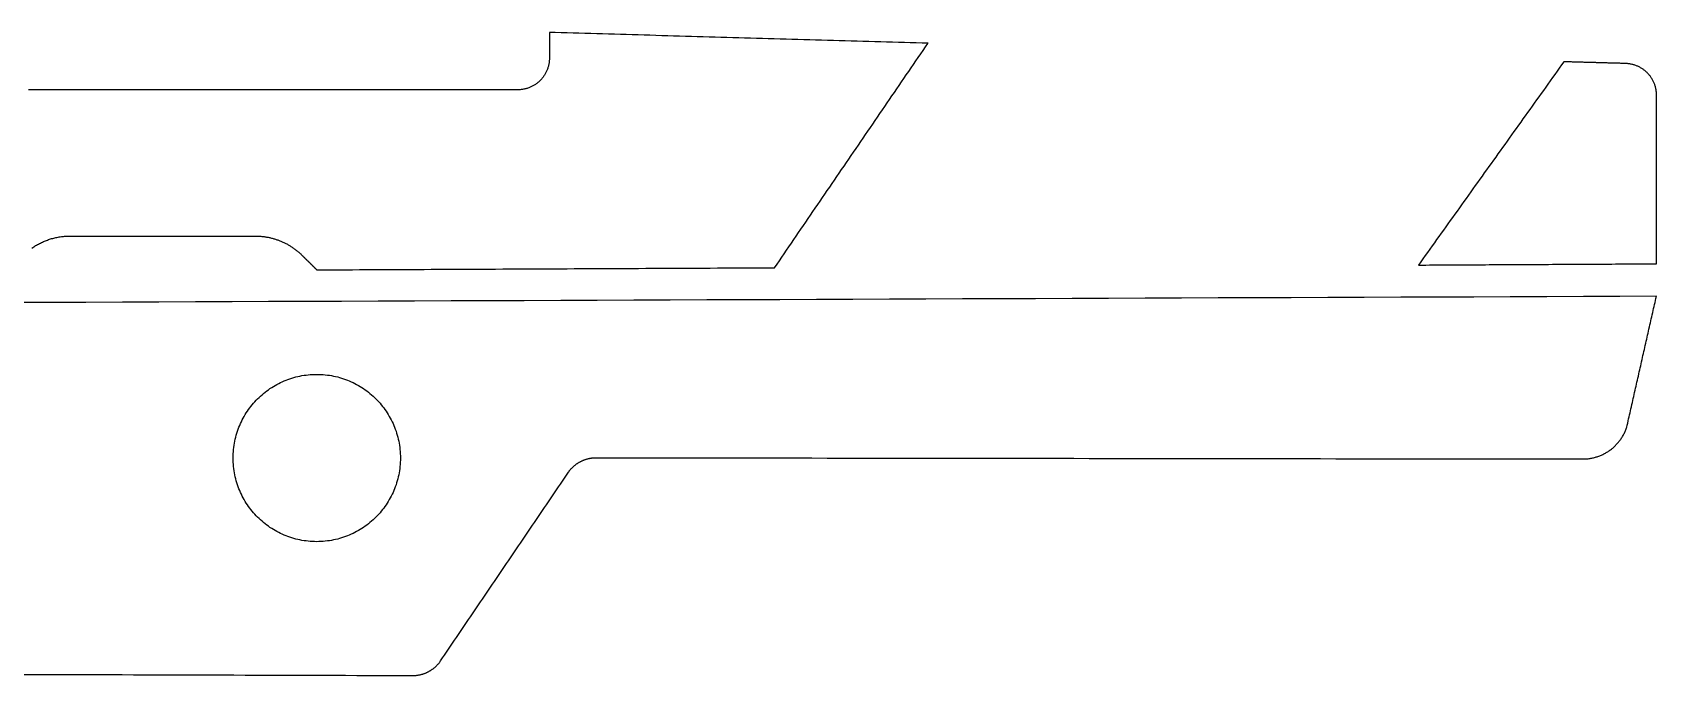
# Model space of a CAD drawing. Header units: metres. Extents: x 173 to 296, y -145 to -59.
# Drawn here: x 234.5 to 296.1, y -85.6 to -61.3 of the extents above; entities that cross this region are included whole.
import ezdxf

# ---------------------------------------------------------------- set-up
doc = ezdxf.new("R2010")
doc.units = ezdxf.units.M

msp = doc.modelspace()

# ---------------------------------------------------------------- linework, layer by layer
for points in [[(268.47927, -61.671708), (268.254988, -61.665358), (268.030706, -61.659008), (267.806424, -61.652658), (267.582142, -61.646308), (267.35786, -61.639958), (267.133578, -61.633608), (266.909296, -61.627258), (266.685014, -61.620908), (266.460732, -61.614558), (266.23645, -61.608208), (266.012168, -61.601858), (265.787886, -61.595508), (265.563604, -61.589158), (265.339322, -61.582808), (265.11504, -61.576458), (264.890758, -61.570108), (264.666476, -61.563758), (264.442194, -61.557408), (264.217912, -61.551058), (263.99363, -61.544708), (263.769348, -61.538358), (263.545066, -61.532008), (263.320784, -61.525658), (263.096502, -61.519308), (262.87222, -61.512958), (262.647938, -61.506608), (262.423656, -61.500258), (262.199374, -61.493908), (261.975092, -61.487558), (261.75081, -61.481208), (261.526528, -61.474858), (261.302246, -61.468508), (261.077964, -61.462158), (260.853682, -61.455808), (260.6294, -61.449458), (260.405118, -61.443108), (260.180836, -61.436758), (259.956554, -61.430408), (259.732272, -61.424058), (259.50799, -61.417708), (259.283708, -61.411358), (259.059426, -61.405008), (258.835144, -61.398658), (258.610862, -61.392308), (258.38658, -61.385958), (258.162298, -61.379608), (257.938016, -61.373258), (257.713734, -61.366908), (257.489452, -61.360558), (257.26517, -61.354208), (257.040888, -61.347858), (256.816606, -61.341508), (256.592324, -61.335158), (256.368042, -61.328808), (256.14376, -61.322458), (255.919478, -61.316108), (255.695196, -61.309758), (255.470914, -61.303408), (255.246632, -61.297058), (255.02235, -61.290708), (254.798068, -61.284358), (254.573786, -61.278008), (254.349504, -61.271658), (254.125222, -61.265308), (254.125222, -61.280548), (254.125222, -61.295788), (254.125222, -61.311028), (254.125222, -61.326268), (254.125222, -61.341508), (254.125222, -61.356748), (254.125222, -61.371988), (254.125222, -61.387228), (254.125222, -61.402468), (254.125222, -61.417708), (254.125222, -61.432948), (254.125222, -61.448188), (254.125222, -61.463428), (254.125222, -61.478668), (254.125222, -61.493908), (254.125222, -61.509148), (254.125222, -61.524388), (254.125222, -61.539628), (254.125222, -61.554868), (254.125222, -61.570108), (254.125222, -61.585348), (254.125222, -61.600588), (254.125222, -61.615828), (254.125222, -61.631068), (254.125222, -61.646308), (254.125222, -61.661548), (254.125222, -61.676788), (254.125222, -61.692028), (254.125222, -61.707268), (254.125222, -61.722508), (254.125222, -61.737748), (254.125222, -61.752988), (254.125222, -61.768228), (254.125222, -61.783468), (254.125222, -61.798708), (254.125222, -61.813948), (254.125222, -61.829188), (254.125222, -61.844428), (254.125222, -61.859668), (254.125222, -61.874908), (254.125222, -61.890148), (254.125222, -61.905388), (254.125222, -61.920628), (254.125222, -61.935868), (254.125222, -61.951108), (254.125222, -61.966348), (254.125222, -61.981588), (254.125222, -61.996828), (254.125222, -62.012068), (254.125222, -62.027308), (254.125222, -62.042548), (254.125222, -62.057788), (254.125222, -62.073028), (254.125222, -62.088268), (254.125222, -62.103508), (254.125222, -62.118748), (254.125222, -62.133988), (254.125222, -62.149228), (254.125222, -62.164468), (254.125222, -62.179708), (254.125222, -62.194948), (254.125222, -62.210188), (254.125222, -62.225428), (254.125222, -62.240668), (254.124714, -62.271656), (254.123444, -62.30239), (254.121412, -62.33287), (254.118618, -62.363096), (254.115062, -62.393068), (254.110998, -62.422786), (254.106172, -62.45225), (254.100584, -62.48146), (254.094234, -62.510416), (254.087122, -62.539118), (254.079502, -62.567566), (254.07112, -62.59576), (254.061976, -62.6237), (254.052324, -62.651386), (254.04191, -62.678818), (254.030988, -62.705742), (254.019304, -62.732412), (254.007112, -62.758828), (253.994158, -62.784736), (253.980696, -62.81039), (253.966726, -62.835536), (253.951994, -62.860428), (253.936754, -62.884812), (253.921006, -62.908942), (253.904496, -62.932564), (253.887478, -62.955678), (253.869952, -62.978538), (253.851918, -63.00089), (253.833376, -63.022734), (253.814326, -63.044324), (253.794768, -63.065406), (253.774702, -63.08598), (253.754128, -63.106046), (253.733046, -63.125604), (253.711456, -63.144654), (253.689612, -63.163196), (253.66726, -63.18123), (253.6444, -63.198756), (253.621286, -63.215774), (253.597664, -63.232284), (253.573534, -63.248032), (253.54915, -63.263272), (253.524258, -63.278004), (253.499112, -63.292228), (253.473458, -63.30569), (253.44755, -63.318644), (253.421134, -63.330836), (253.394464, -63.34252), (253.36754, -63.353442), (253.340108, -63.363856), (253.312422, -63.373508), (253.284482, -63.382652), (253.256288, -63.391034), (253.22784, -63.398654), (253.199138, -63.405766), (253.170182, -63.412116), (253.140972, -63.417704), (253.111508, -63.42253), (253.08179, -63.426594), (253.051818, -63.43015), (253.021592, -63.432944), (252.991112, -63.434976), (252.960378, -63.436246), (252.929644, -63.436754), (252.565916, -63.436754), (252.202188, -63.436754), (251.83846, -63.436754), (251.474732, -63.436754), (251.111004, -63.436754), (250.747276, -63.436754), (250.383548, -63.436754), (250.01982, -63.436754), (249.656092, -63.436754), (249.292364, -63.436754), (248.928636, -63.436754), (248.564908, -63.436754), (248.20118, -63.436754), (247.837452, -63.436754), (247.473724, -63.436754), (247.109996, -63.436754), (246.746268, -63.436754), (246.38254, -63.436754), (246.018812, -63.436754), (245.655084, -63.436754), (245.291356, -63.436754), (244.927628, -63.436754), (244.5639, -63.436754), (244.200172, -63.436754), (243.836444, -63.436754), (243.472716, -63.436754), (243.108988, -63.436754), (242.74526, -63.436754), (242.381532, -63.436754), (242.017804, -63.436754), (241.654076, -63.436754), (241.290348, -63.436754), (240.92662, -63.436754), (240.562892, -63.436754), (240.199164, -63.436754), (239.835436, -63.436754), (239.471708, -63.436754), (239.10798, -63.436754), (238.744252, -63.436754), (238.380524, -63.436754), (238.016796, -63.436754), (237.653068, -63.436754), (237.28934, -63.436754), (236.925612, -63.436754), (236.561884, -63.436754), (236.198156, -63.436754), (235.834428, -63.436754), (235.4707, -63.436754), (235.106972, -63.436754), (234.743244, -63.436754), (234.379516, -63.436754)], [(234.508548, -69.435472), (234.542838, -69.412104), (234.577382, -69.389244), (234.612434, -69.367146), (234.64774, -69.345556), (234.6833, -69.324474), (234.719368, -69.3039), (234.75569, -69.284088), (234.792266, -69.264784), (234.829096, -69.245988), (234.866434, -69.227954), (234.904026, -69.210428), (234.941872, -69.193664), (234.979972, -69.177408), (235.018326, -69.16166), (235.056934, -69.146674), (235.095796, -69.132196), (235.134912, -69.11848), (235.174282, -69.105272), (235.213906, -69.092826), (235.253784, -69.080888), (235.293916, -69.069712), (235.334302, -69.059044), (235.374942, -69.049138), (235.415836, -69.03974), (235.45673, -69.031104), (235.497878, -69.02323), (235.53928, -69.015864), (235.580682, -69.00926), (235.622338, -69.003418), (235.664248, -68.998084), (235.706158, -68.993512), (235.748322, -68.989702), (235.790486, -68.9864), (235.832904, -68.98386), (235.875322, -68.982082), (235.917994, -68.981066), (235.960666, -68.980812), (236.07014, -68.980812), (236.179614, -68.980812), (236.289088, -68.980812), (236.398562, -68.980812), (236.508036, -68.980812), (236.61751, -68.980812), (236.726984, -68.980812), (236.836458, -68.980812), (236.945932, -68.980812), (237.055406, -68.980812), (237.16488, -68.980812), (237.274354, -68.980812), (237.383828, -68.980812), (237.493302, -68.980812), (237.602776, -68.980812), (237.71225, -68.980812), (237.821724, -68.980812), (237.931198, -68.980812), (238.040672, -68.980812), (238.150146, -68.980812), (238.25962, -68.980812), (238.369094, -68.980812), (238.478568, -68.980812), (238.588042, -68.980812), (238.697516, -68.980812), (238.80699, -68.980812), (238.916464, -68.980812), (239.025938, -68.980812), (239.135412, -68.980812), (239.244886, -68.980812), (239.35436, -68.980812), (239.463834, -68.980812), (239.573308, -68.980812), (239.682782, -68.980812), (239.792256, -68.980812), (239.90173, -68.980812), (240.011204, -68.980812), (240.120678, -68.980812), (240.230152, -68.980812), (240.339626, -68.980812), (240.4491, -68.980812), (240.558574, -68.980812), (240.668048, -68.980812), (240.777522, -68.980812), (240.886996, -68.980812), (240.99647, -68.980812), (241.105944, -68.980812), (241.215418, -68.980812), (241.324892, -68.980812), (241.434366, -68.980812), (241.54384, -68.980812), (241.653314, -68.980812), (241.762788, -68.980812), (241.872262, -68.980812), (241.981736, -68.980812), (242.09121, -68.980812), (242.200684, -68.980812), (242.310158, -68.980812), (242.419632, -68.980812), (242.529106, -68.980812), (242.63858, -68.980812), (242.748054, -68.980812), (242.857528, -68.980812), (242.967002, -68.980812), (242.998498, -68.981066), (243.029994, -68.981574), (243.06149, -68.98259), (243.092986, -68.98386), (243.124482, -68.985638), (243.155724, -68.98767), (243.186966, -68.99021), (243.218208, -68.993004), (243.24945, -68.996306), (243.280438, -68.999862), (243.311426, -69.003926), (243.342414, -69.008244), (243.373402, -69.01307), (243.404136, -69.01815), (243.43487, -69.023738), (243.465604, -69.02958), (243.496084, -69.03593), (243.526564, -69.042534), (243.55679, -69.049646), (243.587016, -69.057012), (243.617242, -69.064886), (243.647214, -69.073014), (243.677186, -69.081396), (243.706904, -69.090286), (243.736622, -69.09943), (243.766086, -69.109082), (243.79555, -69.118988), (243.82476, -69.129402), (243.85397, -69.14007), (243.882926, -69.150992), (243.911882, -69.162422), (243.940584, -69.174106), (243.969286, -69.186044), (243.997734, -69.19849), (244.025928, -69.21119), (244.054122, -69.224398), (244.082062, -69.23786), (244.110002, -69.251576), (244.137688, -69.2658), (244.16512, -69.280278), (244.192552, -69.29501), (244.21973, -69.31025), (244.246654, -69.325744), (244.273324, -69.341492), (244.299994, -69.357748), (244.32641, -69.374258), (244.352572, -69.391022), (244.37848, -69.408294), (244.404388, -69.42582), (244.430042, -69.4436), (244.455442, -69.461634), (244.480588, -69.480176), (244.505734, -69.498972), (244.530626, -69.518022), (244.555264, -69.537326), (244.579648, -69.557138), (244.603778, -69.577204), (244.627654, -69.597524), (244.651276, -69.618098), (244.674644, -69.63918), (244.697758, -69.660516), (244.720618, -69.682106), (244.743478, -69.70395), (244.766084, -69.726302), (244.774466, -69.734684), (244.782848, -69.743066), (244.79123, -69.751448), (244.799612, -69.75983), (244.807994, -69.768212), (244.816376, -69.776594), (244.824758, -69.784976), (244.83314, -69.793358), (244.841522, -69.80174), (244.849904, -69.810122), (244.858286, -69.818504), (244.866668, -69.826886), (244.87505, -69.835268), (244.883432, -69.84365), (244.891814, -69.852032), (244.900196, -69.860414), (244.908578, -69.868796), (244.91696, -69.877178), (244.925342, -69.88556), (244.933724, -69.893942), (244.942106, -69.902324), (244.950488, -69.910706), (244.95887, -69.919088), (244.967252, -69.92747), (244.975634, -69.935852), (244.984016, -69.944234), (244.992398, -69.952616), (245.00078, -69.960998), (245.009162, -69.96938), (245.017544, -69.977762), (245.025926, -69.986144), (245.034308, -69.994526), (245.04269, -70.002908), (245.051072, -70.01129), (245.059454, -70.019672), (245.067836, -70.028054), (245.076218, -70.036436), (245.0846, -70.044818), (245.092982, -70.0532), (245.101364, -70.061582), (245.109746, -70.069964), (245.118128, -70.078346), (245.12651, -70.086728), (245.134892, -70.09511), (245.143274, -70.103492), (245.151656, -70.111874), (245.160038, -70.120256), (245.16842, -70.128638), (245.176802, -70.13702), (245.185184, -70.145402), (245.193566, -70.153784), (245.201948, -70.162166), (245.21033, -70.170548), (245.218712, -70.17893), (245.227094, -70.187312), (245.235476, -70.195694), (245.243858, -70.204076), (245.25224, -70.212458), (245.260622, -70.22084), (245.269004, -70.229222), (245.277386, -70.237604), (245.285768, -70.245986), (245.29415, -70.254368), (245.302532, -70.26275), (245.573804, -70.26148), (245.845076, -70.26021), (246.116348, -70.25894), (246.38762, -70.25767), (246.658892, -70.2564), (246.930164, -70.25513), (247.201436, -70.25386), (247.472708, -70.25259), (247.74398, -70.25132), (248.015252, -70.25005), (248.286524, -70.24878), (248.557796, -70.24751), (248.829068, -70.24624), (249.10034, -70.24497), (249.371612, -70.2437), (249.642884, -70.24243), (249.914156, -70.24116), (250.185428, -70.23989), (250.4567, -70.23862), (250.727972, -70.23735), (250.999244, -70.23608), (251.270516, -70.23481), (251.541788, -70.23354), (251.81306, -70.23227), (252.084332, -70.231), (252.355604, -70.22973), (252.626876, -70.22846), (252.898148, -70.22719), (253.16942, -70.22592), (253.440692, -70.22465), (253.711964, -70.22338), (253.983236, -70.22211), (254.254508, -70.22084), (254.52578, -70.21957), (254.797052, -70.2183), (255.068324, -70.21703), (255.339596, -70.21576), (255.610868, -70.21449), (255.88214, -70.21322), (256.153412, -70.21195), (256.424684, -70.21068), (256.695956, -70.20941), (256.967228, -70.20814), (257.2385, -70.20687), (257.509772, -70.2056), (257.781044, -70.20433), (258.052316, -70.20306), (258.323588, -70.20179), (258.59486, -70.20052), (258.866132, -70.19925), (259.137404, -70.19798), (259.408676, -70.19671), (259.679948, -70.19544), (259.95122, -70.19417), (260.222492, -70.1929), (260.493764, -70.19163), (260.765036, -70.19036), (261.036308, -70.18909), (261.30758, -70.18782), (261.578852, -70.18655), (261.850124, -70.18528), (262.121396, -70.18401), (262.392668, -70.18274), (262.66394, -70.18147), (262.754618, -70.048628), (262.84555, -69.915786), (262.936228, -69.782944), (263.026906, -69.650102), (263.117838, -69.51726), (263.208516, -69.384418), (263.299448, -69.251576), (263.390126, -69.118734), (263.480804, -68.985892), (263.571736, -68.85305), (263.662414, -68.720208), (263.753346, -68.587366), (263.844024, -68.454524), (263.934702, -68.321682), (264.025634, -68.18884), (264.116312, -68.055998), (264.207244, -67.923156), (264.297922, -67.790314), (264.3886, -67.657472), (264.479532, -67.52463), (264.57021, -67.391788), (264.661142, -67.258946), (264.75182, -67.126104), (264.842498, -66.993262), (264.93343, -66.86042), (265.024108, -66.727578), (265.11504, -66.594736), (265.205718, -66.461894), (265.296396, -66.329052), (265.387328, -66.19621), (265.478006, -66.063368), (265.568938, -65.930526), (265.659616, -65.797684), (265.750294, -65.664842), (265.841226, -65.532), (265.931904, -65.399158), (266.022836, -65.266316), (266.113514, -65.133474), (266.204192, -65.000632), (266.295124, -64.86779), (266.385802, -64.734948), (266.476734, -64.602106), (266.567412, -64.469264), (266.65809, -64.336422), (266.749022, -64.20358), (266.8397, -64.070738), (266.930632, -63.937896), (267.02131, -63.805054), (267.111988, -63.672212), (267.20292, -63.53937), (267.293598, -63.406528), (267.38453, -63.273686), (267.475208, -63.140844), (267.565886, -63.008002), (267.656818, -62.87516), (267.747496, -62.742318), (267.838428, -62.609476), (267.929106, -62.476634), (268.019784, -62.343792), (268.110716, -62.21095), (268.201394, -62.078108), (268.292326, -61.945266), (268.383004, -61.812424), (268.473682, -61.679582)], [(294.926512, -62.440566), (294.889936, -62.43955), (294.85336, -62.438534), (294.816784, -62.437518), (294.780208, -62.436502), (294.743632, -62.435486), (294.707056, -62.43447), (294.67048, -62.433454), (294.633904, -62.432438), (294.597328, -62.431422), (294.560752, -62.430406), (294.524176, -62.42939), (294.4876, -62.428374), (294.451024, -62.427358), (294.414448, -62.426342), (294.377872, -62.425326), (294.341296, -62.42431), (294.30472, -62.423294), (294.268144, -62.422278), (294.231568, -62.421262), (294.194992, -62.420246), (294.158416, -62.41923), (294.12184, -62.418214), (294.085264, -62.417198), (294.048688, -62.416182), (294.012112, -62.415166), (293.975536, -62.41415), (293.93896, -62.413134), (293.902384, -62.412118), (293.865808, -62.411102), (293.829232, -62.410086), (293.792656, -62.40907), (293.75608, -62.408054), (293.719504, -62.407038), (293.682928, -62.406022), (293.646352, -62.405006), (293.609776, -62.40399), (293.5732, -62.402974), (293.536624, -62.401958), (293.500048, -62.400942), (293.463472, -62.399926), (293.426896, -62.39891), (293.39032, -62.397894), (293.353744, -62.396878), (293.317168, -62.395862), (293.280592, -62.394846), (293.244016, -62.39383), (293.20744, -62.392814), (293.170864, -62.391798), (293.134288, -62.390782), (293.097712, -62.389766), (293.061136, -62.38875), (293.02456, -62.387734), (292.987984, -62.386718), (292.951408, -62.385702), (292.914832, -62.384686), (292.878256, -62.38367), (292.84168, -62.382654), (292.805104, -62.381638), (292.768528, -62.380622), (292.731952, -62.379606), (292.695376, -62.37859), (292.6588, -62.377574), (292.622224, -62.376558), (292.585648, -62.375542), (292.499542, -62.495938), (292.413436, -62.616334), (292.32733, -62.73673), (292.24097, -62.857126), (292.154864, -62.977522), (292.068758, -63.097918), (291.982652, -63.218314), (291.896546, -63.33871), (291.81044, -63.459106), (291.724334, -63.579502), (291.638228, -63.699898), (291.551868, -63.820294), (291.465762, -63.94069), (291.379656, -64.061086), (291.29355, -64.181482), (291.207444, -64.301878), (291.121338, -64.422274), (291.035232, -64.54267), (290.949126, -64.663066), (290.86302, -64.783462), (290.77666, -64.903858), (290.690554, -65.024254), (290.604448, -65.14465), (290.518342, -65.265046), (290.432236, -65.385442), (290.34613, -65.505838), (290.260024, -65.626234), (290.173918, -65.74663), (290.087558, -65.867026), (290.001452, -65.987422), (289.915346, -66.107818), (289.82924, -66.228214), (289.743134, -66.34861), (289.657028, -66.469006), (289.570922, -66.589402), (289.484816, -66.709798), (289.39871, -66.830194), (289.31235, -66.95059), (289.226244, -67.070986), (289.140138, -67.191382), (289.054032, -67.311778), (288.967926, -67.432174), (288.88182, -67.55257), (288.795714, -67.672966), (288.709608, -67.793362), (288.623248, -67.913758), (288.537142, -68.034154), (288.451036, -68.15455), (288.36493, -68.274946), (288.278824, -68.395342), (288.192718, -68.515738), (288.106612, -68.636134), (288.020506, -68.75653), (287.9344, -68.876926), (287.84804, -68.997322), (287.761934, -69.117718), (287.675828, -69.238114), (287.589722, -69.35851), (287.503616, -69.478906), (287.41751, -69.599302), (287.331404, -69.719698), (287.245298, -69.840094), (287.159192, -69.96049), (287.072832, -70.080886), (287.214056, -70.080124), (287.355026, -70.079362), (287.495996, -70.0786), (287.636966, -70.077838), (287.77819, -70.077076), (287.91916, -70.076314), (288.06013, -70.075552), (288.2011, -70.07479), (288.342324, -70.074028), (288.483294, -70.073266), (288.624264, -70.072504), (288.765234, -70.071742), (288.906458, -70.07098), (289.047428, -70.070218), (289.188398, -70.069456), (289.329368, -70.068694), (289.470592, -70.067932), (289.611562, -70.06717), (289.752532, -70.066408), (289.893502, -70.065646), (290.034726, -70.064884), (290.175696, -70.064122), (290.316666, -70.06336), (290.457636, -70.062598), (290.59886, -70.061836), (290.73983, -70.061074), (290.8808, -70.060312), (291.02177, -70.05955), (291.162994, -70.058788), (291.303964, -70.058026), (291.444934, -70.057264), (291.585904, -70.056502), (291.727128, -70.05574), (291.868098, -70.054978), (292.009068, -70.054216), (292.150038, -70.053454), (292.291262, -70.052692), (292.432232, -70.05193), (292.573202, -70.051168), (292.714172, -70.050406), (292.855396, -70.049644), (292.996366, -70.048882), (293.137336, -70.04812), (293.278306, -70.047358), (293.41953, -70.046596), (293.5605, -70.045834), (293.70147, -70.045072), (293.84244, -70.04431), (293.983664, -70.043548), (294.124634, -70.042786), (294.265604, -70.042024), (294.406574, -70.041262), (294.547798, -70.0405), (294.688768, -70.039738), (294.829738, -70.038976), (294.970708, -70.038214), (295.111932, -70.037452), (295.252902, -70.03669), (295.393872, -70.035928), (295.534842, -70.035166), (295.676066, -70.034404), (295.817036, -70.033642), (295.958006, -70.03288), (296.098976, -70.032118), (296.098976, -69.932296), (296.098976, -69.832474), (296.098976, -69.732652), (296.098976, -69.63283), (296.098976, -69.533008), (296.098976, -69.433186), (296.098976, -69.333364), (296.098976, -69.233542), (296.098976, -69.13372), (296.098976, -69.033898), (296.098976, -68.934076), (296.098976, -68.834254), (296.098976, -68.734432), (296.098976, -68.63461), (296.098976, -68.534788), (296.098976, -68.434966), (296.098976, -68.335144), (296.098976, -68.235322), (296.098976, -68.1355), (296.098976, -68.035678), (296.098976, -67.935856), (296.098976, -67.836034), (296.098976, -67.736212), (296.098976, -67.63639), (296.098976, -67.536568), (296.098976, -67.436746), (296.098976, -67.336924), (296.098976, -67.237102), (296.098976, -67.13728), (296.098976, -67.037458), (296.098976, -66.937636), (296.098976, -66.837814), (296.098976, -66.737992), (296.098976, -66.63817), (296.098976, -66.538348), (296.098976, -66.438526), (296.098976, -66.338704), (296.098976, -66.238882), (296.098976, -66.13906), (296.098976, -66.039238), (296.098976, -65.939416), (296.098976, -65.839594), (296.098976, -65.739772), (296.098976, -65.63995), (296.098976, -65.540128), (296.098976, -65.440306), (296.098976, -65.340484), (296.098976, -65.240662), (296.098976, -65.14084), (296.098976, -65.041018), (296.098976, -64.941196), (296.098976, -64.841374), (296.098976, -64.741552), (296.098976, -64.64173), (296.098976, -64.541908), (296.098976, -64.442086), (296.098976, -64.342264), (296.098976, -64.242442), (296.098976, -64.14262), (296.098976, -64.042798), (296.098976, -63.942976), (296.098976, -63.843154), (296.098976, -63.743332), (296.098976, -63.64351), (296.098722, -63.613284), (296.097706, -63.583058), (296.095928, -63.553086), (296.093388, -63.523368), (296.090086, -63.493904), (296.086022, -63.46444), (296.081196, -63.43523), (296.075862, -63.406274), (296.069766, -63.377572), (296.062908, -63.349124), (296.055542, -63.32093), (296.047414, -63.29299), (296.038524, -63.265304), (296.029126, -63.238126), (296.018966, -63.211202), (296.008298, -63.184532), (295.997122, -63.158116), (295.985184, -63.132208), (295.972738, -63.106554), (295.95953, -63.081154), (295.945814, -63.056262), (295.93159, -63.031624), (295.916858, -63.00724), (295.901618, -62.983364), (295.885616, -62.959996), (295.869106, -62.936882), (295.852088, -62.914276), (295.834562, -62.891924), (295.816528, -62.87008), (295.797986, -62.848744), (295.778936, -62.827662), (295.759378, -62.807088), (295.739566, -62.787022), (295.719246, -62.767464), (295.698418, -62.748414), (295.677082, -62.729872), (295.655238, -62.711838), (295.63314, -62.694312), (295.610534, -62.677294), (295.58742, -62.660784), (295.564052, -62.644782), (295.540176, -62.629288), (295.516046, -62.614302), (295.491408, -62.599824), (295.466516, -62.586108), (295.441116, -62.5729), (295.415462, -62.5602), (295.389554, -62.548262), (295.363138, -62.536832), (295.336468, -62.52591), (295.309544, -62.51575), (295.282112, -62.506098), (295.254426, -62.497208), (295.226486, -62.488826), (295.198292, -62.481206), (295.169844, -62.474348), (295.141142, -62.467998), (295.112186, -62.46241), (295.082976, -62.457584), (295.053512, -62.45352), (295.023794, -62.449964), (294.993822, -62.44717), (294.963596, -62.445138), (294.93337, -62.443868)], [(234.118912, -85.595968), (234.54233, -85.597238), (234.965748, -85.598508), (235.389166, -85.599778), (235.812584, -85.601048), (236.236002, -85.602318), (236.65942, -85.603588), (237.082838, -85.604858), (237.506256, -85.606128), (237.929674, -85.607398), (238.353092, -85.608668), (238.77651, -85.609938), (239.199928, -85.611208), (239.623346, -85.612478), (240.046764, -85.613748), (240.470182, -85.615018), (240.8936, -85.616288), (241.317018, -85.617558), (241.740436, -85.618828), (242.163854, -85.620098), (242.587272, -85.621368), (243.01069, -85.622638), (243.434108, -85.623908), (243.857526, -85.625178), (244.280944, -85.626448), (244.704362, -85.627718), (245.12778, -85.628988), (245.551198, -85.630258), (245.974616, -85.631528), (246.398034, -85.632798), (246.821452, -85.634068), (247.24487, -85.635338), (247.668288, -85.636608), (248.091706, -85.637878), (248.515124, -85.639148), (248.938542, -85.640418), (248.958354, -85.640418), (248.977912, -85.640164), (248.99747, -85.639656), (249.017028, -85.63864), (249.036586, -85.63737), (249.056144, -85.635846), (249.075448, -85.634068), (249.094752, -85.632036), (249.114056, -85.62975), (249.13336, -85.626956), (249.152664, -85.623908), (249.171714, -85.620606), (249.190764, -85.61705), (249.209814, -85.61324), (249.22861, -85.609176), (249.247406, -85.604858), (249.266202, -85.600032), (249.284744, -85.594952), (249.303286, -85.589618), (249.321828, -85.58403), (249.340116, -85.578188), (249.358404, -85.572092), (249.376692, -85.565742), (249.394726, -85.559138), (249.41276, -85.55228), (249.43054, -85.545168), (249.44832, -85.537802), (249.465846, -85.530182), (249.483372, -85.522308), (249.500898, -85.51418), (249.51817, -85.505544), (249.535442, -85.496908), (249.55246, -85.487764), (249.569478, -85.478366), (249.586242, -85.468714), (249.602752, -85.458808), (249.619262, -85.448648), (249.635518, -85.438234), (249.651774, -85.427566), (249.667776, -85.416898), (249.683778, -85.405976), (249.699526, -85.3948), (249.71502, -85.38337), (249.730514, -85.371686), (249.745754, -85.359748), (249.760994, -85.347556), (249.77598, -85.33511), (249.790712, -85.32241), (249.80519, -85.309456), (249.819668, -85.296248), (249.833892, -85.282786), (249.847862, -85.26907), (249.861832, -85.2551), (249.875548, -85.240876), (249.88901, -85.226652), (249.902218, -85.212174), (249.915426, -85.197442), (249.92838, -85.182456), (249.94108, -85.167216), (249.953526, -85.151722), (249.965718, -85.135974), (249.97791, -85.120226), (249.989848, -85.104224), (250.001532, -85.087968), (250.077224, -84.976208), (250.152916, -84.864448), (250.228608, -84.752688), (250.3043, -84.640928), (250.379992, -84.529168), (250.455684, -84.417408), (250.531376, -84.305648), (250.607068, -84.193888), (250.68276, -84.082128), (250.758452, -83.970368), (250.834144, -83.858608), (250.909836, -83.746848), (250.985528, -83.635088), (251.06122, -83.523328), (251.136912, -83.411568), (251.212604, -83.299808), (251.288296, -83.188048), (251.363988, -83.076288), (251.43968, -82.964528), (251.515372, -82.852768), (251.591064, -82.741008), (251.666756, -82.629248), (251.742448, -82.517488), (251.81814, -82.405728), (251.893832, -82.293968), (251.969524, -82.182208), (252.045216, -82.070448), (252.120908, -81.958688), (252.1966, -81.846928), (252.272292, -81.735168), (252.347984, -81.623408), (252.423676, -81.511648), (252.499368, -81.399888), (252.57506, -81.288128), (252.650752, -81.176368), (252.726444, -81.064608), (252.802136, -80.952848), (252.877828, -80.841088), (252.95352, -80.729328), (253.029212, -80.617568), (253.104904, -80.505808), (253.180596, -80.394048), (253.256288, -80.282288), (253.33198, -80.170528), (253.407672, -80.058768), (253.483364, -79.947008), (253.559056, -79.835248), (253.634748, -79.723488), (253.71044, -79.611728), (253.786132, -79.499968), (253.861824, -79.388208), (253.937516, -79.276448), (254.013208, -79.164688), (254.0889, -79.052928), (254.164592, -78.941168), (254.240284, -78.829408), (254.315976, -78.717648), (254.391668, -78.605888), (254.46736, -78.494128), (254.543052, -78.382368), (254.618744, -78.270608), (254.694436, -78.158848), (254.770128, -78.047088), (254.84582, -77.935328), (254.85725, -77.919326), (254.868934, -77.903578), (254.880872, -77.88783), (254.893064, -77.872336), (254.90551, -77.857096), (254.917956, -77.84211), (254.930656, -77.827378), (254.94361, -77.8129), (254.956818, -77.798422), (254.970026, -77.784198), (254.983488, -77.770228), (254.997204, -77.756512), (255.011174, -77.74305), (255.025144, -77.729842), (255.039368, -77.716888), (255.053846, -77.703934), (255.068324, -77.691234), (255.083056, -77.678788), (255.098042, -77.666596), (255.113028, -77.654658), (255.128268, -77.642974), (255.143508, -77.631544), (255.159002, -77.620368), (255.17475, -77.609446), (255.190498, -77.598778), (255.2065, -77.588364), (255.222502, -77.578204), (255.238758, -77.568298), (255.255014, -77.558646), (255.271524, -77.549248), (255.288034, -77.540104), (255.304798, -77.531214), (255.321816, -77.522578), (255.338834, -77.513942), (255.355852, -77.50556), (255.373124, -77.497686), (255.390396, -77.490066), (255.407922, -77.4827), (255.425448, -77.475588), (255.443228, -77.46873), (255.461008, -77.462126), (255.478788, -77.455776), (255.496822, -77.44968), (255.514856, -77.443838), (255.533144, -77.43825), (255.551432, -77.432916), (255.56972, -77.427836), (255.588262, -77.42301), (255.606804, -77.418438), (255.625346, -77.41412), (255.644142, -77.410056), (255.662938, -77.406246), (255.681734, -77.40269), (255.70053, -77.399642), (255.71958, -77.396848), (255.73863, -77.394308), (255.75768, -77.392022), (255.77673, -77.38999), (255.796034, -77.388212), (255.815338, -77.386688), (255.834642, -77.385418), (255.853946, -77.384656), (255.87325, -77.384148), (255.892554, -77.383894), (256.477008, -77.384656), (257.061462, -77.385418), (257.645916, -77.38618), (258.23037, -77.386942), (258.814824, -77.387704), (259.399278, -77.388466), (259.983732, -77.389228), (260.567932, -77.38999), (261.152386, -77.390752), (261.73684, -77.391514), (262.321294, -77.392276), (262.905748, -77.393038), (263.490202, -77.3938), (264.074656, -77.394562), (264.65911, -77.395324), (265.243564, -77.396086), (265.828018, -77.396848), (266.412472, -77.39761), (266.996926, -77.398372), (267.58138, -77.399134), (268.165834, -77.399896), (268.750288, -77.400658), (269.334742, -77.40142), (269.919196, -77.402182), (270.50365, -77.402944), (271.088104, -77.403706), (271.672558, -77.404468), (272.257012, -77.40523), (272.841466, -77.405992), (273.42592, -77.406754), (274.010374, -77.407516), (274.594828, -77.408278), (275.179282, -77.40904), (275.763736, -77.409802), (276.34819, -77.410564), (276.932644, -77.411326), (277.517098, -77.412088), (278.101552, -77.41285), (278.686006, -77.413612), (279.27046, -77.414374), (279.854914, -77.415136), (280.439368, -77.415898), (281.023822, -77.41666), (281.608276, -77.417422), (282.19273, -77.418184), (282.777184, -77.418946), (283.361638, -77.419708), (283.946092, -77.42047), (284.530546, -77.421232), (285.115, -77.421994), (285.699454, -77.422756), (286.283908, -77.423518), (286.868362, -77.42428), (287.452816, -77.425042), (288.03727, -77.425804), (288.621724, -77.426566), (289.206178, -77.427328), (289.790632, -77.42809), (290.375086, -77.428852), (290.95954, -77.429614), (291.543994, -77.430376), (292.128448, -77.431138), (292.712902, -77.4319), (293.297356, -77.432662), (293.332916, -77.432408), (293.368476, -77.431392), (293.403782, -77.429614), (293.439088, -77.427328), (293.47414, -77.42428), (293.508938, -77.42047), (293.543736, -77.415898), (293.57828, -77.410818), (293.61257, -77.404976), (293.646606, -77.398626), (293.680642, -77.391514), (293.714424, -77.38364), (293.747952, -77.375258), (293.781226, -77.366114), (293.814246, -77.356462), (293.847012, -77.346048), (293.879524, -77.335126), (293.911782, -77.323442), (293.943786, -77.31125), (293.975536, -77.29855), (294.007032, -77.285088), (294.038274, -77.271118), (294.069008, -77.25664), (294.099488, -77.2414), (294.129714, -77.225652), (294.159686, -77.209396), (294.18915, -77.192632), (294.21836, -77.175106), (294.247316, -77.157072), (294.275764, -77.13853), (294.303958, -77.11948), (294.331644, -77.099922), (294.359076, -77.079856), (294.386, -77.059282), (294.412416, -77.0382), (294.438578, -77.01661), (294.464232, -76.994512), (294.489632, -76.971906), (294.514524, -76.948792), (294.538908, -76.92517), (294.562784, -76.90104), (294.586406, -76.876402), (294.60952, -76.851256), (294.632126, -76.825602), (294.654224, -76.79944), (294.675814, -76.773024), (294.696896, -76.7461), (294.71747, -76.718668), (294.737536, -76.690728), (294.757094, -76.662534), (294.776144, -76.633832), (294.794686, -76.604622), (294.81272, -76.575158), (294.830246, -76.545186), (294.847264, -76.514706), (294.86352, -76.483972), (294.879268, -76.45273), (294.894508, -76.421234), (294.908986, -76.38923), (294.922956, -76.356972), (294.936164, -76.324206), (294.948864, -76.291186), (294.961056, -76.257912), (294.972486, -76.22413), (294.990012, -76.14666), (295.007538, -76.06919), (295.025064, -75.99172), (295.04259, -75.91425), (295.060116, -75.83678), (295.077642, -75.75931), (295.095168, -75.68184), (295.112694, -75.60437), (295.13022, -75.5269), (295.147746, -75.44943), (295.165272, -75.37196), (295.182798, -75.29449), (295.200324, -75.21702), (295.21785, -75.13955), (295.235376, -75.06208), (295.252902, -74.98461), (295.270428, -74.90714), (295.287954, -74.82967), (295.30548, -74.7522), (295.323006, -74.67473), (295.340532, -74.59726), (295.358058, -74.51979), (295.375584, -74.44232), (295.39311, -74.36485), (295.410636, -74.28738), (295.428162, -74.20991), (295.445688, -74.13244), (295.463214, -74.05497), (295.48074, -73.9775), (295.498266, -73.90003), (295.515792, -73.82256), (295.533318, -73.74509), (295.550844, -73.66762), (295.56837, -73.59015), (295.585896, -73.51268), (295.603422, -73.43521), (295.620948, -73.35774), (295.638474, -73.28027), (295.656, -73.2028), (295.673526, -73.12533), (295.691052, -73.04786), (295.708578, -72.97039), (295.726104, -72.89292), (295.74363, -72.81545), (295.761156, -72.73798), (295.778682, -72.66051), (295.796208, -72.58304), (295.813734, -72.50557), (295.83126, -72.4281), (295.848786, -72.35063), (295.866312, -72.27316), (295.883838, -72.19569), (295.901364, -72.11822), (295.91889, -72.04075), (295.936416, -71.96328), (295.953942, -71.88581), (295.971468, -71.80834), (295.988994, -71.73087), (296.00652, -71.6534), (296.024046, -71.57593), (296.041572, -71.49846), (296.059098, -71.42099), (296.076624, -71.34352), (296.09415, -71.26605), (294.709596, -71.271384), (293.324788, -71.276718), (291.940234, -71.282052), (290.555426, -71.287386), (289.170872, -71.29272), (287.786064, -71.298054), (286.401256, -71.303388), (285.016702, -71.308722), (283.631894, -71.314056), (282.24734, -71.31939), (280.862532, -71.324724), (279.477978, -71.330058), (278.09317, -71.335392), (276.708616, -71.340726), (275.323808, -71.34606), (273.939, -71.351394), (272.554446, -71.356728), (271.169638, -71.362062), (269.785084, -71.367396), (268.400276, -71.37273), (267.015722, -71.378064), (265.630914, -71.383398), (264.246106, -71.388732), (262.861552, -71.394066), (261.476744, -71.3994), (260.09219, -71.404734), (258.707382, -71.410068), (257.322828, -71.415402), (255.938274, -71.420736), (254.55372, -71.42607), (253.169166, -71.431404), (251.784612, -71.436738), (250.400058, -71.442072), (249.015504, -71.447406), (247.630696, -71.45274), (246.246142, -71.458074), (244.861588, -71.463408), (243.477034, -71.468742), (242.09248, -71.474076), (240.707926, -71.47941), (239.323372, -71.484744), (237.938818, -71.490078), (236.55401, -71.495412), (235.169456, -71.500746), (233.784902, -71.50608)], [(248.477278, -77.395578), (248.476262, -77.477366), (248.473214, -77.558646), (248.468134, -77.639418), (248.461022, -77.719682), (248.451878, -77.799438), (248.440702, -77.878432), (248.427748, -77.956918), (248.412762, -78.034642), (248.395998, -78.111604), (248.377456, -78.188058), (248.356882, -78.26375), (248.33453, -78.33868), (248.3104, -78.412848), (248.284492, -78.486254), (248.25706, -78.558644), (248.22785, -78.630272), (248.196862, -78.700884), (248.16435, -78.770734), (248.13006, -78.839568), (248.094246, -78.907386), (248.056908, -78.974188), (248.018046, -79.039974), (247.97766, -79.104744), (247.93575, -79.168498), (247.892316, -79.231236), (247.847358, -79.292958), (247.800876, -79.35341), (247.753124, -79.412846), (247.703848, -79.471012), (247.653302, -79.527908), (247.601486, -79.583534), (247.5484, -79.63789), (247.494044, -79.690976), (247.438418, -79.742792), (247.381522, -79.793338), (247.323356, -79.842614), (247.26392, -79.890366), (247.203468, -79.936848), (247.141746, -79.981806), (247.079008, -80.02524), (247.015254, -80.06715), (246.950484, -80.107536), (246.884698, -80.146398), (246.817896, -80.183736), (246.750078, -80.21955), (246.681244, -80.25384), (246.611394, -80.286352), (246.540782, -80.31734), (246.469154, -80.34655), (246.396764, -80.373982), (246.323358, -80.39989), (246.24919, -80.42402), (246.17426, -80.446372), (246.098568, -80.466946), (246.022114, -80.485488), (245.944898, -80.502252), (245.867174, -80.517238), (245.788688, -80.530192), (245.709694, -80.541368), (245.629938, -80.550512), (245.549674, -80.557624), (245.468902, -80.562704), (245.387622, -80.565752), (245.305834, -80.566768), (245.224046, -80.565752), (245.142766, -80.562704), (245.061994, -80.557624), (244.98173, -80.550512), (244.901974, -80.541368), (244.82298, -80.530192), (244.744494, -80.517238), (244.66677, -80.502252), (244.589808, -80.485488), (244.513354, -80.466946), (244.437662, -80.446372), (244.362732, -80.42402), (244.288564, -80.39989), (244.215158, -80.373982), (244.142768, -80.34655), (244.07114, -80.31734), (244.000528, -80.286352), (243.930678, -80.25384), (243.861844, -80.21955), (243.794026, -80.183736), (243.727224, -80.146398), (243.661184, -80.107536), (243.596414, -80.06715), (243.53266, -80.02524), (243.469922, -79.981806), (243.4082, -79.936848), (243.347748, -79.890366), (243.288312, -79.842614), (243.230146, -79.793338), (243.17325, -79.742792), (243.117624, -79.690976), (243.063268, -79.63789), (243.010182, -79.583534), (242.958366, -79.527908), (242.90782, -79.471012), (242.858544, -79.412846), (242.810792, -79.35341), (242.76431, -79.292958), (242.719352, -79.231236), (242.675918, -79.168498), (242.634008, -79.104744), (242.593622, -79.039974), (242.55476, -78.974188), (242.517422, -78.907386), (242.481608, -78.839568), (242.447318, -78.770734), (242.414806, -78.700884), (242.383818, -78.630272), (242.354608, -78.558644), (242.327176, -78.486254), (242.301268, -78.412848), (242.277138, -78.33868), (242.254786, -78.26375), (242.234212, -78.188058), (242.21567, -78.111604), (242.198906, -78.034642), (242.18392, -77.956918), (242.170966, -77.878432), (242.15979, -77.799438), (242.150646, -77.719682), (242.143534, -77.639418), (242.138454, -77.558646), (242.135406, -77.477366), (242.13439, -77.395578), (242.135406, -77.31379), (242.138454, -77.23251), (242.143534, -77.151738), (242.150646, -77.071474), (242.15979, -76.991718), (242.170966, -76.912724), (242.18392, -76.834238), (242.198906, -76.756514), (242.21567, -76.679552), (242.234212, -76.603098), (242.254786, -76.527406), (242.277138, -76.452476), (242.301268, -76.378308), (242.327176, -76.304902), (242.354608, -76.232512), (242.383818, -76.160884), (242.414806, -76.090272), (242.447318, -76.020422), (242.481608, -75.951588), (242.517422, -75.88377), (242.55476, -75.816968), (242.593622, -75.751182), (242.634008, -75.686412), (242.675918, -75.622658), (242.719352, -75.55992), (242.76431, -75.498198), (242.810792, -75.437746), (242.858544, -75.37831), (242.90782, -75.320144), (242.958366, -75.263248), (243.010182, -75.207622), (243.063268, -75.153266), (243.117624, -75.10018), (243.17325, -75.048364), (243.230146, -74.997818), (243.288312, -74.948542), (243.347748, -74.90079), (243.4082, -74.854308), (243.469922, -74.80935), (243.53266, -74.765916), (243.596414, -74.724006), (243.661184, -74.68362), (243.727224, -74.644758), (243.794026, -74.60742), (243.861844, -74.571606), (243.930678, -74.537316), (244.000528, -74.504804), (244.07114, -74.473816), (244.142768, -74.444606), (244.215158, -74.417174), (244.288564, -74.391266), (244.362732, -74.367136), (244.437662, -74.344784), (244.513354, -74.32421), (244.589808, -74.305668), (244.66677, -74.288904), (244.744494, -74.273918), (244.82298, -74.260964), (244.901974, -74.249788), (244.98173, -74.240644), (245.061994, -74.233532), (245.142766, -74.228452), (245.224046, -74.225404), (245.305834, -74.224388), (245.387622, -74.225404), (245.468902, -74.228452), (245.549674, -74.233532), (245.629938, -74.240644), (245.709694, -74.249788), (245.788688, -74.260964), (245.867174, -74.273918), (245.944898, -74.288904), (246.022114, -74.305668), (246.098568, -74.32421), (246.17426, -74.344784), (246.24919, -74.367136), (246.323358, -74.391266), (246.396764, -74.417174), (246.469154, -74.444606), (246.540782, -74.473816), (246.611394, -74.504804), (246.681244, -74.537316), (246.750078, -74.571606), (246.817896, -74.60742), (246.884698, -74.644758), (246.950484, -74.68362), (247.015254, -74.724006), (247.079008, -74.765916), (247.141746, -74.80935), (247.203468, -74.854308), (247.26392, -74.90079), (247.323356, -74.948542), (247.381522, -74.997818), (247.438418, -75.048364), (247.494044, -75.10018), (247.5484, -75.153266), (247.601486, -75.207622), (247.653302, -75.263248), (247.703848, -75.320144), (247.753124, -75.37831), (247.800876, -75.437746), (247.847358, -75.498198), (247.892316, -75.55992), (247.93575, -75.622658), (247.97766, -75.686412), (248.018046, -75.751182), (248.056908, -75.816968), (248.094246, -75.88377), (248.13006, -75.951588), (248.16435, -76.020422), (248.196862, -76.090272), (248.22785, -76.160884), (248.25706, -76.232512), (248.284492, -76.304902), (248.3104, -76.378308), (248.33453, -76.452476), (248.356882, -76.527406), (248.377456, -76.603098), (248.395998, -76.679552), (248.412762, -76.756514), (248.427748, -76.834238), (248.440702, -76.912724), (248.451878, -76.991718), (248.461022, -77.071474), (248.468134, -77.151738), (248.473214, -77.23251), (248.476262, -77.31379), (248.477278, -77.395578)]]:
    msp.add_lwpolyline(points)

doc.saveas('drawing.dxf')
